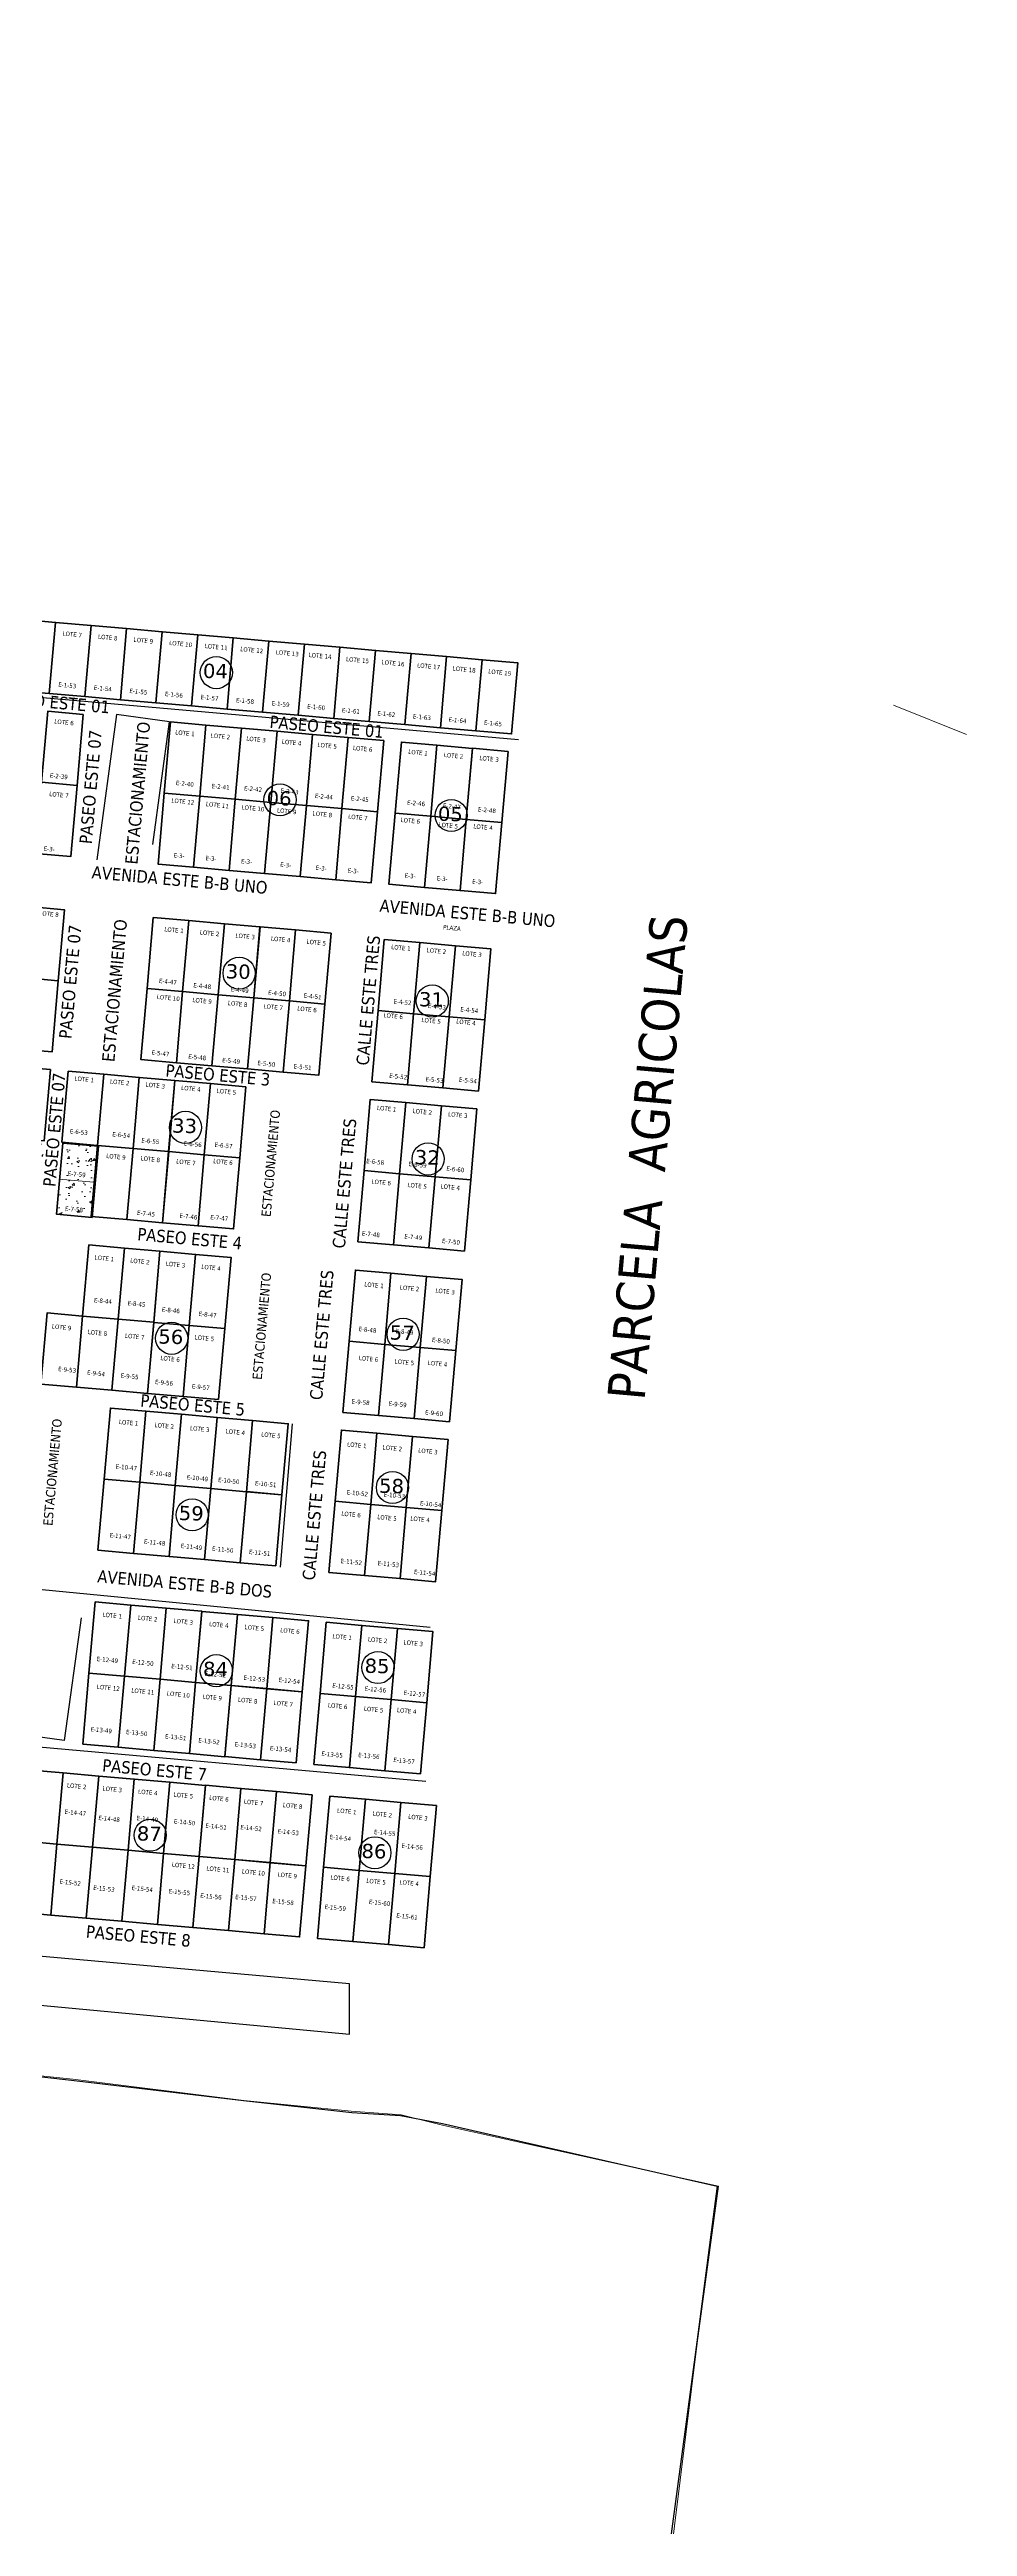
# Model space of a CAD drawing. Header units: metres. Extents: x 2 to 659295185, y -28 to 1124222152.
# Drawn here: x 660423 to 660680, y 1125278 to 1125972 of the extents above; entities that cross this region are included whole.
import ezdxf

# ---------------------------------------------------------------- set-up
doc = ezdxf.new("R2010")
doc.units = ezdxf.units.M
doc.header["$MEASUREMENT"] = 0
for name, color, linetype in [('CALLES', 1, 'CONTINUOUS'), ('CAMBIO DE USO', 100, 'CONTINUOUS'), ('MANZANA', 30, 'CONTINUOUS'), ('Numero de manzana', 6, 'CONTINUOUS'), ('Parcelas', 140, 'CONTINUOUS'), ('texto', 255, 'CONTINUOUS')]:
    doc.layers.add(name, color=color, linetype=linetype)
doc.layers.add('GL_LIN', color=5, linetype='CONTINUOUS', lineweight=30)
doc.styles.add('ROMAN', font='verdana.ttf')
doc.styles.get("Standard").update_dxf_attribs({"font": 'tahoma.ttf'})

msp = doc.modelspace()

# ---------------------------------------------------------------- hatches: boundary and pattern name
at = {"layer": 'CAMBIO DE USO', "lineweight": 0, "transparency": 33554666}
h = msp.add_hatch(dxfattribs=at)
h.set_pattern_fill('AR-CONC', color=256)
h.set_pattern_definition([(50, (0, 0), (7.172601826, -0.62752135), [0.75, -8.25]), (355, (0, 0), (-1.387513336, 7.521921337), [0.6, -6.6]), (100.45144446, (0.598, -0.052), (5.785088467, 6.89439991), [0.63740192, -7.01142112]), (46.1842, (0, 2), (10.672413307, -1.65519281), [1.125, -12.375]), (96.6356355, (0.889, 1.862), (9.34661946, 9.74118601), [0.95610342, -10.5171376]), (351.184164, (0, 2), (9.34661945, 9.741186), [0.9, -9.90000001]), (21, (1, 1.5), (5.96907052, -4.026188907), [0.75, -8.25]), (326, (1, 1.5), (2.43315332, 7.25150045), [0.6, -6.6]), (71.45144474, (1.4974, 1.1645), (8.402223767, 3.225311528), [0.6374019, -7.01142112]), (37.5, (0, 0), (0.121598553, 3.3289385383), [0, -6.52, 0, -6.7, 0, -6.625]), (7.5, (0, 0), (2.630695374, 3.944117119), [0, -3.82, 0, -6.37, 0, -2.525]), (327.5, (-2.23, 0), (5.3382243617, -0.2255487173), [0, -2.5, 0, -7.8, 0, -10.35]), (317.5, (-3.23, 0), (5.831861693, 1.001049823), [0, -3.25, 0, -5.18, 0, -7.35])])
h.paths.add_polyline_path([(660411.0846, 1125666.7834), (660401.2012, 1125667.6481), (660399.4634, 1125647.7849), (660409.3468, 1125646.9202)])
h.paths.add_polyline_path([(660409.4213, 1125646.8678), (660419.3048, 1125646.0032), (660421.0474, 1125665.921), (660411.1639, 1125666.7857)])
h.paths.add_polyline_path([(660426.2289, 1125665.2494), (660424.4858, 1125645.3255), (660434.4477, 1125644.4539), (660434.4667, 1125644.6706), (660434.2289, 1125644.6914), (660435.953, 1125664.3986)])
h.paths.add_polyline_path([(660402.5495, 1125648.3944), (660408.1881, 1125647.8239), (660408.3808, 1125649.7282), (660402.7422, 1125650.2988)], flags=24)
h.paths.add_polyline_path([(660412.3699, 1125647.5867), (660418.0202, 1125647.0151), (660418.2164, 1125648.9544), (660412.5661, 1125649.5261)], flags=24)
h.paths.add_polyline_path([(660426.4589, 1125646.0394), (660432.113, 1125645.4673), (660432.3104, 1125647.418), (660426.6563, 1125647.9901)], flags=24)
h.paths.add_polyline_path([(660427.2025, 1125655.8576), (660432.8536, 1125655.2858), (660433.0501, 1125657.2277), (660427.399, 1125657.7995)], flags=24)

# ---------------------------------------------------------------- linework, layer by layer
at = {"layer": 'CAMBIO DE USO', "lineweight": 0}
msp.add_line((660434.8581, 1125654.331), (660425.1785, 1125655.119), dxfattribs=at)
at = {"layer": 'CAMBIO DE USO', "lineweight": 40}
msp.add_lwpolyline([(660426.2289, 1125665.2494), (660436.1909, 1125664.3778), (660434.4477, 1125644.4539), (660424.4858, 1125645.3255), (660426.2289, 1125665.2494)], dxfattribs=at)
at = {"layer": 'GL_LIN'}
msp.add_lwpolyline([(660379.528, 1125408.2162), (660428.6754, 1125402.6733), (660476.9086, 1125396.9732), (660507.2147, 1125393.6278), (660520.829, 1125392.7821), (660532.593, 1125390.5594), (660609.5753, 1125373.0243), (660603.8949, 1125329.2399), (660595.285, 1125265.1207), (660594.1974, 1125257.4235), (660589.1429, 1125228.1322), (660577.604, 1125163.5617), (660570.3769, 1125123.1213), (660568.8689, 1125114.4203), (660564.0748, 1125096.2711), (660562.5141, 1125091.5682), (660541.6586, 1125027.6699), (660534.1359, 1125028.055), (660531.0602, 1125028.239), (660501.2337, 1125029.887), (660435.0624, 1125033.3401), (660393.2461, 1125035.4836)], dxfattribs=at)
at = {"layer": 'MANZANA', "lineweight": -2}
for p, q in [((660553.9148, 1125778.2769), (659864.7446, 1125839.0746)), ((660487.2705, 1125546.4357), (660490.5622, 1125586.5685)), ((660332.1249, 1125548.6806), (660529.1792, 1125529.6376)), ((660252.1755, 1125510.7972), (660527.9481, 1125486.5143)), ((660506.6043, 1125429.732), (660282.7627, 1125449.518)), ((660280.9651, 1125436.6806), (660506.5549, 1125415.5749)), ((660506.5549, 1125415.5749), (660506.6043, 1125429.732))]:
    msp.add_line(p, q, dxfattribs=at)
at = {"layer": 'MANZANA'}
for points in [[(660441.3121, 1125785.3861), (660435.7557, 1125744.6615)], [(660451.4437, 1125748.9632), (660456.1515, 1125783.3548), (660441.3121, 1125785.3861)], [(660431.3428, 1125532.2522), (660426.6498, 1125497.8586), (660411.8096, 1125499.8835)]]:
    msp.add_lwpolyline(points, dxfattribs=at)
at = {"layer": 'Numero de manzana', "lineweight": -2}
for centre in [(660469.2504, 1125797.0957), (660487.0955, 1125761.464), (660535.0797, 1125757.062), (660475.634, 1125712.8933), (660529.7602, 1125705.0726), (660460.5997, 1125669.681), (660528.5906, 1125660.8264), (660456.7404, 1125610.572), (660521.5904, 1125611.6914), (660518.6065, 1125568.7609), (660462.4762, 1125561.1136), (660469.2654, 1125517.4392), (660514.5463, 1125518.3114), (660450.7245, 1125471.3296), (660513.677, 1125466.4136)]:
    msp.add_circle(centre, 4.5001, dxfattribs=at)
at = {"layer": 'Parcelas', "lineweight": 40}
for points in [[(660414.2375, 1125812.0583), (660424.1994, 1125811.1867), (660422.4563, 1125791.2628), (660412.4944, 1125792.1344), (660414.2375, 1125812.0583)], [(660424.1994, 1125811.1867), (660434.1614, 1125810.3152), (660432.4183, 1125790.3913), (660422.4563, 1125791.2628), (660424.1994, 1125811.1867)], [(660434.1614, 1125810.3152), (660444.1233, 1125809.4436), (660442.3802, 1125789.5197), (660432.4183, 1125790.3913), (660434.1614, 1125810.3152)], [(660444.1233, 1125809.4436), (660454.0853, 1125808.5721), (660452.3421, 1125788.6482), (660442.3802, 1125789.5197), (660444.1233, 1125809.4436)], [(660454.0853, 1125808.5721), (660464.0472, 1125807.7005), (660462.3041, 1125787.7766), (660452.3421, 1125788.6482), (660454.0853, 1125808.5721)], [(660464.0472, 1125807.7005), (660474.0092, 1125806.8289), (660472.266, 1125786.9051), (660462.3041, 1125787.7766), (660464.0472, 1125807.7005)], [(660474.0092, 1125806.8289), (660483.9711, 1125805.9574), (660482.228, 1125786.0335), (660472.266, 1125786.9051), (660474.0092, 1125806.8289)], [(660483.9711, 1125805.9574), (660493.933, 1125805.0858), (660492.1899, 1125785.1619), (660482.228, 1125786.0335), (660483.9711, 1125805.9574)], [(660493.933, 1125805.0858), (660503.895, 1125804.2143), (660502.1519, 1125784.2904), (660492.1899, 1125785.1619), (660493.933, 1125805.0858)], [(660503.895, 1125804.2143), (660513.8569, 1125803.3427), (660512.1138, 1125783.4188), (660502.1519, 1125784.2904), (660503.895, 1125804.2143)], [(660513.8569, 1125803.3427), (660523.8189, 1125802.4712), (660522.0758, 1125782.5473), (660512.1138, 1125783.4188), (660513.8569, 1125803.3427)], [(660523.8189, 1125802.4712), (660533.7808, 1125801.5996), (660532.0377, 1125781.6757), (660522.0758, 1125782.5473), (660523.8189, 1125802.4712)], [(660533.7808, 1125801.5996), (660543.7428, 1125800.728), (660541.9997, 1125780.8042), (660532.0377, 1125781.6757), (660533.7808, 1125801.5996)], [(660543.7428, 1125800.728), (660553.7047, 1125799.8565), (660551.9616, 1125779.9326), (660541.9997, 1125780.8042), (660543.7428, 1125800.728)], [(660431.9672, 1125785.4144), (660422.0052, 1125786.2859), (660420.2621, 1125766.3621), (660430.2241, 1125765.4905), (660431.9672, 1125785.4144)], [(660466.3585, 1125782.4083), (660456.3966, 1125783.2798), (660454.6534, 1125763.3559), (660464.6154, 1125762.4844), (660466.3585, 1125782.4083)], [(660476.3205, 1125781.5367), (660466.3585, 1125782.4083), (660464.6154, 1125762.4844), (660474.5773, 1125761.6128), (660476.3205, 1125781.5367)], [(660486.2824, 1125780.6652), (660476.3205, 1125781.5367), (660474.5773, 1125761.6128), (660484.5393, 1125760.7413), (660486.2824, 1125780.6652)], [(660496.2443, 1125779.7936), (660486.2824, 1125780.6652), (660484.5393, 1125760.7413), (660494.5012, 1125759.8697), (660496.2443, 1125779.7936)], [(660506.2063, 1125778.922), (660496.2443, 1125779.7936), (660494.5012, 1125759.8697), (660504.4632, 1125758.9982), (660506.2063, 1125778.922)], [(660516.153, 1125778.0546), (660506.191, 1125778.9261), (660504.4479, 1125759.0022), (660514.4098, 1125758.1307), (660516.153, 1125778.0546)], [(660531.0751, 1125776.7573), (660521.1132, 1125777.6288), (660519.37, 1125757.7049), (660529.332, 1125756.8334), (660531.0751, 1125776.7573)], [(660541.0371, 1125775.8857), (660531.0751, 1125776.7573), (660529.332, 1125756.8334), (660539.2939, 1125755.9618), (660541.0371, 1125775.8857)], [(660550.9837, 1125775.0182), (660541.0218, 1125775.8898), (660539.2787, 1125755.9659), (660549.2406, 1125755.0943), (660550.9837, 1125775.0182)], [(660430.2241, 1125765.4905), (660420.2621, 1125766.3621), (660418.519, 1125746.4382), (660428.481, 1125745.5666), (660430.2241, 1125765.4905)], [(660464.6154, 1125762.4844), (660454.6534, 1125763.3559), (660452.9103, 1125743.432), (660462.8723, 1125742.5605), (660464.6154, 1125762.4844)], [(660474.5773, 1125761.6128), (660464.6154, 1125762.4844), (660462.8723, 1125742.5605), (660472.8342, 1125741.6889), (660474.5773, 1125761.6128)], [(660484.5393, 1125760.7413), (660474.5773, 1125761.6128), (660472.8342, 1125741.6889), (660482.7962, 1125740.8174), (660484.5393, 1125760.7413)], [(660494.5012, 1125759.8697), (660484.5393, 1125760.7413), (660482.7962, 1125740.8174), (660492.7581, 1125739.9458), (660494.5012, 1125759.8697)], [(660504.4632, 1125758.9982), (660494.5012, 1125759.8697), (660492.7581, 1125739.9458), (660502.7201, 1125739.0743), (660504.4632, 1125758.9982)], [(660514.4098, 1125758.1307), (660504.4479, 1125759.0022), (660502.7048, 1125739.0783), (660512.6667, 1125738.2068), (660514.4098, 1125758.1307)], [(660529.332, 1125756.8334), (660519.37, 1125757.7049), (660517.6269, 1125737.781), (660527.5889, 1125736.9095), (660529.332, 1125756.8334)], [(660539.2939, 1125755.9618), (660529.332, 1125756.8334), (660527.5889, 1125736.9095), (660537.5508, 1125736.0379), (660539.2939, 1125755.9618)], [(660549.2406, 1125755.0943), (660539.2787, 1125755.9659), (660537.5355, 1125736.042), (660547.4975, 1125735.1704), (660549.2406, 1125755.0943)], [(660416.7351, 1125731.5499), (660426.6971, 1125730.6784), (660424.9539, 1125710.7545), (660414.992, 1125711.626), (660416.7351, 1125731.5499)], [(660451.6019, 1125728.4995), (660461.5639, 1125727.6279), (660459.8208, 1125707.704), (660449.8588, 1125708.5756), (660451.6019, 1125728.4995)], [(660461.5639, 1125727.6279), (660471.5258, 1125726.7564), (660469.7827, 1125706.8325), (660459.8208, 1125707.704), (660461.5639, 1125727.6279)], [(660471.5258, 1125726.7564), (660481.4878, 1125725.8848), (660479.7447, 1125705.9609), (660469.7827, 1125706.8325), (660471.5258, 1125726.7564)], [(660481.4926, 1125725.8936), (660491.4545, 1125725.022), (660489.7114, 1125705.0982), (660479.7495, 1125705.9697), (660481.4926, 1125725.8936)], [(660501.4157, 1125724.1413), (660491.4537, 1125725.0129), (660489.7106, 1125705.089), (660499.6726, 1125704.2174), (660501.4157, 1125724.1413)], [(660524.5317, 1125701.523), (660514.5698, 1125702.3946), (660516.3129, 1125722.3185), (660526.2748, 1125721.4469), (660524.5317, 1125701.523)], [(660534.4936, 1125700.6515), (660524.5317, 1125701.523), (660526.2748, 1125721.4469), (660536.2368, 1125720.5754), (660534.4936, 1125700.6515)], [(660544.4556, 1125699.7799), (660534.4936, 1125700.6515), (660536.2368, 1125720.5754), (660546.1987, 1125719.7038), (660544.4556, 1125699.7799)], [(660414.992, 1125711.626), (660424.9539, 1125710.7545), (660423.2108, 1125690.8306), (660413.2489, 1125691.7021), (660414.992, 1125711.626)], [(660449.8588, 1125708.5756), (660459.8208, 1125707.704), (660458.0776, 1125687.7801), (660448.1157, 1125688.6517), (660449.8588, 1125708.5756)], [(660459.8208, 1125707.704), (660469.7827, 1125706.8325), (660468.0396, 1125686.9086), (660458.0776, 1125687.7801), (660459.8208, 1125707.704)], [(660469.7827, 1125706.8325), (660479.7447, 1125705.9609), (660478.0015, 1125686.037), (660468.0396, 1125686.9086), (660469.7827, 1125706.8325)], [(660479.7495, 1125705.9697), (660489.7114, 1125705.0982), (660487.9683, 1125685.1743), (660478.0064, 1125686.0458), (660479.7495, 1125705.9697)], [(660489.7114, 1125705.0982), (660499.6734, 1125704.2266), (660497.9302, 1125684.3027), (660487.9683, 1125685.1743), (660489.7114, 1125705.0982)], [(660522.7886, 1125681.5991), (660512.8266, 1125682.4707), (660514.5698, 1125702.3946), (660524.5317, 1125701.523), (660522.7886, 1125681.5991)], [(660532.7505, 1125680.7276), (660522.7886, 1125681.5991), (660524.5317, 1125701.523), (660534.4936, 1125700.6515), (660532.7505, 1125680.7276)], [(660542.7125, 1125679.856), (660532.7505, 1125680.7276), (660534.4936, 1125700.6515), (660544.4556, 1125699.7799), (660542.7125, 1125679.856)], [(660412.8102, 1125686.7181), (660422.7722, 1125685.8465), (660421.0291, 1125665.9226), (660411.0671, 1125666.7942), (660412.8102, 1125686.7181)], [(660427.7532, 1125685.4107), (660437.7151, 1125684.5392), (660435.972, 1125664.6153), (660426.01, 1125665.4869), (660427.7532, 1125685.4107)], [(660437.7151, 1125684.5392), (660447.6771, 1125683.6676), (660445.9339, 1125663.7437), (660435.972, 1125664.6153), (660437.7151, 1125684.5392)], [(660447.6771, 1125683.6676), (660457.639, 1125682.7961), (660455.8959, 1125662.8722), (660445.9339, 1125663.7437), (660447.6771, 1125683.6676)], [(660457.6438, 1125682.8049), (660467.6058, 1125681.9333), (660465.8626, 1125662.0094), (660455.9007, 1125662.881), (660457.6438, 1125682.8049)], [(660477.5669, 1125681.0526), (660467.605, 1125681.9242), (660465.8618, 1125662.0003), (660475.8238, 1125661.1287), (660477.5669, 1125681.0526)], [(660522.3528, 1125676.6182), (660512.3909, 1125677.4897), (660510.6477, 1125657.5658), (660520.6097, 1125656.6943), (660522.3528, 1125676.6182)], [(660532.3148, 1125675.7466), (660522.3528, 1125676.6182), (660520.6097, 1125656.6943), (660530.5716, 1125655.8227), (660532.3148, 1125675.7466)], [(660542.2767, 1125674.8751), (660532.3148, 1125675.7466), (660530.5716, 1125655.8227), (660540.5336, 1125654.9512), (660542.2767, 1125674.8751)], [(660435.972, 1125664.6153), (660445.9339, 1125663.7437), (660444.1908, 1125643.8198), (660434.2289, 1125644.6914), (660435.972, 1125664.6153)], [(660445.9339, 1125663.7437), (660455.8959, 1125662.8722), (660454.1528, 1125642.9483), (660444.1908, 1125643.8198), (660445.9339, 1125663.7437)], [(660455.9007, 1125662.881), (660465.8626, 1125662.0094), (660464.1195, 1125642.0855), (660454.1576, 1125642.9571), (660455.9007, 1125662.881)], [(660465.8626, 1125662.0094), (660475.8246, 1125661.1379), (660474.0815, 1125641.214), (660464.1195, 1125642.0855), (660465.8626, 1125662.0094)], [(660520.6097, 1125656.6943), (660510.6477, 1125657.5658), (660508.9046, 1125637.6419), (660518.8666, 1125636.7704), (660520.6097, 1125656.6943)], [(660530.5716, 1125655.8227), (660520.6097, 1125656.6943), (660518.8666, 1125636.7704), (660528.8285, 1125635.8988), (660530.5716, 1125655.8227)], [(660540.5336, 1125654.9512), (660530.5716, 1125655.8227), (660528.8285, 1125635.8988), (660538.7905, 1125635.0273), (660540.5336, 1125654.9512)], [(660431.7885, 1125616.798), (660441.7505, 1125615.9264), (660443.4936, 1125635.8503), (660433.5316, 1125636.7218), (660431.7885, 1125616.798)], [(660441.7505, 1125615.9264), (660451.7124, 1125615.0548), (660453.4555, 1125634.9787), (660443.4936, 1125635.8503), (660441.7505, 1125615.9264)], [(660451.7156, 1125615.0453), (660461.6776, 1125614.1738), (660463.4207, 1125634.0977), (660453.4587, 1125634.9692), (660451.7156, 1125615.0453)], [(660461.6776, 1125614.1738), (660471.6395, 1125613.3022), (660473.3826, 1125633.2261), (660463.4207, 1125634.0977), (660461.6776, 1125614.1738)], [(660516.4446, 1125608.8722), (660506.4826, 1125609.7437), (660508.2258, 1125629.6676), (660518.1877, 1125628.7961), (660516.4446, 1125608.8722)], [(660526.4065, 1125608.0006), (660516.4446, 1125608.8722), (660518.1877, 1125628.7961), (660528.1497, 1125627.9245), (660526.4065, 1125608.0006)], [(660536.3685, 1125607.129), (660526.4065, 1125608.0006), (660528.1497, 1125627.9245), (660538.1116, 1125627.0529), (660536.3685, 1125607.129)], [(660420.0835, 1125597.7456), (660430.0454, 1125596.8741), (660431.7885, 1125616.798), (660421.8266, 1125617.6695), (660420.0835, 1125597.7456)], [(660430.0454, 1125596.8741), (660440.0073, 1125596.0025), (660441.7505, 1125615.9264), (660431.7885, 1125616.798), (660430.0454, 1125596.8741)], [(660440.0073, 1125596.0025), (660449.9693, 1125595.1309), (660451.7124, 1125615.0548), (660441.7505, 1125615.9264), (660440.0073, 1125596.0025)], [(660449.9725, 1125595.1214), (660459.9345, 1125594.2499), (660461.6776, 1125614.1738), (660451.7156, 1125615.0453), (660449.9725, 1125595.1214)], [(660469.8972, 1125593.3875), (660459.9353, 1125594.259), (660461.6784, 1125614.1829), (660471.6403, 1125613.3114), (660469.8972, 1125593.3875)], [(660514.7015, 1125588.9483), (660504.7395, 1125589.8198), (660506.4826, 1125609.7437), (660516.4446, 1125608.8722), (660514.7015, 1125588.9483)], [(660524.6634, 1125588.0767), (660514.7015, 1125588.9483), (660516.4446, 1125608.8722), (660526.4065, 1125608.0006), (660524.6634, 1125588.0767)], [(660534.6254, 1125587.2052), (660524.6634, 1125588.0767), (660526.4065, 1125608.0006), (660536.3685, 1125607.129), (660534.6254, 1125587.2052)], [(660437.8306, 1125571.0926), (660447.7926, 1125570.221), (660449.5357, 1125590.1449), (660439.5737, 1125591.0165), (660437.8306, 1125571.0926)], [(660447.7926, 1125570.221), (660457.7545, 1125569.3495), (660459.4976, 1125589.2734), (660449.5357, 1125590.1449), (660447.7926, 1125570.221)], [(660457.7545, 1125569.3495), (660467.7164, 1125568.4779), (660469.4596, 1125588.4018), (660459.4976, 1125589.2734), (660457.7545, 1125569.3495)], [(660467.7197, 1125568.4684), (660477.6816, 1125567.5968), (660479.4247, 1125587.5207), (660469.4628, 1125588.3923), (660467.7197, 1125568.4684)], [(660477.6816, 1125567.5968), (660487.6436, 1125566.7253), (660489.3867, 1125586.6492), (660479.4247, 1125587.5207), (660477.6816, 1125567.5968)], [(660514.2657, 1125583.9673), (660504.3037, 1125584.8389), (660502.5606, 1125564.915), (660512.5226, 1125564.0434), (660514.2657, 1125583.9673)], [(660524.2276, 1125583.0957), (660514.2657, 1125583.9673), (660512.5226, 1125564.0434), (660522.4845, 1125563.1718), (660524.2276, 1125583.0957)], [(660534.1896, 1125582.2242), (660524.2276, 1125583.0957), (660522.4845, 1125563.1718), (660532.4465, 1125562.3003), (660534.1896, 1125582.2242)], [(660436.0875, 1125551.1687), (660446.0494, 1125550.2971), (660447.7926, 1125570.221), (660437.8306, 1125571.0926), (660436.0875, 1125551.1687)], [(660446.0494, 1125550.2971), (660456.0114, 1125549.4256), (660457.7545, 1125569.3495), (660447.7926, 1125570.221), (660446.0494, 1125550.2971)], [(660456.0114, 1125549.4256), (660465.9733, 1125548.554), (660467.7164, 1125568.4779), (660457.7545, 1125569.3495), (660456.0114, 1125549.4256)], [(660465.9765, 1125548.5445), (660475.9385, 1125547.6729), (660477.6816, 1125567.5968), (660467.7197, 1125568.4684), (660465.9765, 1125548.5445)], [(660485.9012, 1125546.8105), (660475.9393, 1125547.6821), (660477.6824, 1125567.606), (660487.6444, 1125566.7344), (660485.9012, 1125546.8105)], [(660512.5226, 1125564.0434), (660502.5606, 1125564.915), (660500.8175, 1125544.9911), (660510.7795, 1125544.1195), (660512.5226, 1125564.0434)], [(660522.4845, 1125563.1718), (660512.5226, 1125564.0434), (660510.7795, 1125544.1195), (660520.7414, 1125543.2479), (660522.4845, 1125563.1718)], [(660532.4465, 1125562.3003), (660522.4845, 1125563.1718), (660520.7414, 1125543.2479), (660530.7034, 1125542.3764), (660532.4465, 1125562.3003)], [(660433.5644, 1125516.7599), (660443.5264, 1125515.8883), (660445.2695, 1125535.8122), (660435.3075, 1125536.6838), (660433.5644, 1125516.7599)], [(660443.5264, 1125515.8883), (660453.4883, 1125515.0167), (660455.2314, 1125534.9406), (660445.2695, 1125535.8122), (660443.5264, 1125515.8883)], [(660453.4883, 1125515.0167), (660463.4503, 1125514.1452), (660465.1934, 1125534.0691), (660455.2314, 1125534.9406), (660453.4883, 1125515.0167)], [(660463.4535, 1125514.1357), (660473.4154, 1125513.2641), (660475.1585, 1125533.188), (660465.1966, 1125534.0596), (660463.4535, 1125514.1357)], [(660473.4154, 1125513.2641), (660483.3774, 1125512.3926), (660485.1205, 1125532.3165), (660475.1585, 1125533.188), (660473.4154, 1125513.2641)], [(660493.3393, 1125511.521), (660483.3774, 1125512.3926), (660485.1205, 1125532.3165), (660495.0824, 1125531.4449), (660493.3393, 1125511.521)], [(660508.2822, 1125510.2137), (660498.3203, 1125511.0852), (660500.0634, 1125531.0091), (660510.0254, 1125530.1376), (660508.2822, 1125510.2137)], [(660518.2442, 1125509.3421), (660508.2822, 1125510.2137), (660510.0254, 1125530.1376), (660519.9873, 1125529.266), (660518.2442, 1125509.3421)], [(660528.2061, 1125508.4706), (660518.2442, 1125509.3421), (660519.9873, 1125529.266), (660529.9493, 1125528.3944), (660528.2061, 1125508.4706)], [(660431.8213, 1125496.836), (660441.7833, 1125495.9644), (660443.5264, 1125515.8883), (660433.5644, 1125516.7599), (660431.8213, 1125496.836)], [(660441.7833, 1125495.9644), (660451.7452, 1125495.0928), (660453.4883, 1125515.0167), (660443.5264, 1125515.8883), (660441.7833, 1125495.9644)], [(660451.7452, 1125495.0928), (660461.7072, 1125494.2213), (660463.4503, 1125514.1452), (660453.4883, 1125515.0167), (660451.7452, 1125495.0928)], [(660461.7104, 1125494.2118), (660471.6723, 1125493.3402), (660473.4154, 1125513.2641), (660463.4535, 1125514.1357), (660461.7104, 1125494.2118)], [(660481.6351, 1125492.4778), (660471.6731, 1125493.3494), (660473.4162, 1125513.2733), (660483.3782, 1125512.4017), (660481.6351, 1125492.4778)], [(660491.597, 1125491.6063), (660481.6351, 1125492.4778), (660483.3782, 1125512.4017), (660493.3401, 1125511.5302), (660491.597, 1125491.6063)], [(660506.5391, 1125490.2898), (660496.5772, 1125491.1613), (660498.3203, 1125511.0852), (660508.2822, 1125510.2137), (660506.5391, 1125490.2898)], [(660516.5011, 1125489.4182), (660506.5391, 1125490.2898), (660508.2822, 1125510.2137), (660518.2442, 1125509.3421), (660516.5011, 1125489.4182)], [(660526.463, 1125488.5467), (660516.5011, 1125489.4182), (660518.2442, 1125509.3421), (660528.2061, 1125508.4706), (660526.463, 1125488.5467)], [(660416.3778, 1125489.6643), (660426.3398, 1125488.7928), (660424.5966, 1125468.8689), (660414.6347, 1125469.7404), (660416.3778, 1125489.6643)], [(660426.3398, 1125488.7928), (660436.3017, 1125487.9212), (660434.5586, 1125467.9973), (660424.5966, 1125468.8689), (660426.3398, 1125488.7928)], [(660436.3017, 1125487.9212), (660446.2637, 1125487.0497), (660444.5205, 1125467.1258), (660434.5586, 1125467.9973), (660436.3017, 1125487.9212)], [(660446.2637, 1125487.0497), (660456.2256, 1125486.1781), (660454.4825, 1125466.2542), (660444.5205, 1125467.1258), (660446.2637, 1125487.0497)], [(660456.2256, 1125486.1781), (660466.1875, 1125485.3065), (660464.4444, 1125465.3827), (660454.4825, 1125466.2542), (660456.2256, 1125486.1781)], [(660466.1924, 1125485.3154), (660476.1543, 1125484.4438), (660474.4112, 1125464.5199), (660464.4493, 1125465.3915), (660466.1924, 1125485.3154)], [(660486.1155, 1125483.5631), (660476.1535, 1125484.4346), (660474.4104, 1125464.5107), (660484.3723, 1125463.6392), (660486.1155, 1125483.5631)], [(660496.0774, 1125482.6915), (660486.1155, 1125483.5631), (660484.3723, 1125463.6392), (660494.3343, 1125462.7676), (660496.0774, 1125482.6915)], [(660511.0211, 1125481.3933), (660501.0592, 1125482.2649), (660499.3161, 1125462.341), (660509.278, 1125461.4694), (660511.0211, 1125481.3933)], [(660520.9831, 1125480.5218), (660511.0211, 1125481.3933), (660509.278, 1125461.4694), (660519.24, 1125460.5979), (660520.9831, 1125480.5218)], [(660530.945, 1125479.6502), (660520.9831, 1125480.5218), (660519.24, 1125460.5979), (660529.2019, 1125459.7263), (660530.945, 1125479.6502)], [(660414.6347, 1125469.7404), (660424.5966, 1125468.8689), (660422.8535, 1125448.945), (660412.8916, 1125449.8165), (660414.6347, 1125469.7404)], [(660424.5966, 1125468.8689), (660434.5586, 1125467.9973), (660432.8155, 1125448.0734), (660422.8535, 1125448.945), (660424.5966, 1125468.8689)], [(660434.5586, 1125467.9973), (660444.5205, 1125467.1258), (660442.7774, 1125447.2019), (660432.8155, 1125448.0734), (660434.5586, 1125467.9973)], [(660444.5205, 1125467.1258), (660454.4825, 1125466.2542), (660452.7394, 1125446.3303), (660442.7774, 1125447.2019), (660444.5205, 1125467.1258)], [(660454.4825, 1125466.2542), (660464.4444, 1125465.3827), (660462.7013, 1125445.4588), (660452.7394, 1125446.3303), (660454.4825, 1125466.2542)], [(660464.4493, 1125465.3915), (660474.4112, 1125464.5199), (660472.6681, 1125444.596), (660462.7061, 1125445.4676), (660464.4493, 1125465.3915)], [(660474.4112, 1125464.5199), (660484.3731, 1125463.6483), (660482.63, 1125443.7244), (660472.6681, 1125444.596), (660474.4112, 1125464.5199)], [(660494.3351, 1125462.7768), (660484.3731, 1125463.6483), (660482.63, 1125443.7244), (660492.592, 1125442.8529), (660494.3351, 1125462.7768)], [(660509.278, 1125461.4694), (660499.3161, 1125462.341), (660497.573, 1125442.4171), (660507.5349, 1125441.5456), (660509.278, 1125461.4694)], [(660519.24, 1125460.5979), (660509.278, 1125461.4694), (660507.5349, 1125441.5456), (660517.4968, 1125440.674), (660519.24, 1125460.5979)], [(660529.2019, 1125459.7263), (660519.24, 1125460.5979), (660517.4968, 1125440.674), (660527.4588, 1125439.8024), (660529.2019, 1125459.7263)]]:
    msp.add_lwpolyline(points, dxfattribs=at)
at = {"layer": 'texto', "lineweight": 0}
for points in [[(660659, 1125788), (660679.429, 1125779.7348)], [(660380, 1125408), (660429, 1125403), (660477, 1125397), (660507, 1125394), (660521, 1125393), (660533, 1125390), (660610, 1125373), (660604, 1125329), (660596, 1125265), (660595, 1125257), (660590, 1125228), (660578, 1125163), (660571, 1125123), (660569, 1125114), (660564, 1125096), (660563, 1125091), (660542, 1125027), (660534, 1125028), (660531, 1125028), (660501, 1125030), (660435, 1125033), (660393, 1125035)]]:
    msp.add_lwpolyline(points, dxfattribs=at)

# ---------------------------------------------------------------- texts
at = {"layer": 'CALLES', "color": 0}
for s, height, rotation, p in [('PASEO ESTE 01', 3.5, 354.8804459, (660407.3586, 1125788.5222)), ('PASEO ESTE 01', 3.5, 354.8804459, (660484.0665, 1125781.6217)), ('PASEO ESTE 07', 3.5, 84.8804459, (660434.3331, 1125748.9573)), ('AVENIDA ESTE B-B UNO', 3.5, 354.8804459, (660434.2255, 1125739.4821)), ('AVENIDA ESTE B-B UNO', 3.5, 354.8804459, (660514.8833, 1125730.1256)), ('PASEO ESTE 07', 3.5, 84.8804459, (660428.6204, 1125694.3713)), ('CALLE ESTE TRES', 3.5, 84.8804459, (660511.9206, 1125686.9109)), ('PARCELA  AGRICOLAS', 10.5, 84.8804459, (660589.2221, 1125592.9749)), ('PASEO ESTE 3', 3.5, 354.8804459, (660454.9009, 1125683.9265)), ('PASEO ESTE 07', 3.5, 84.8804459, (660424.1537, 1125652.9043)), ('CALLE ESTE TRES', 3.5, 84.8804459, (660505.25, 1125635.6348)), ('PASEO ESTE 4', 3.5, 354.8804459, (660447.008, 1125638.0805)), ('CALLE ESTE TRES', 3.5, 84.8804459, (660498.8833, 1125593.153)), ('PASEO ESTE 5', 3.5, 354.8804459, (660447.8472, 1125591.4579)), ('CALLE ESTE TRES', 3.5, 84.8804459, (660496.8314, 1125542.6384)), ('AVENIDA ESTE B-B DOS', 3.5, 354.8804459, (660435.8042, 1125542.2042)), ('PASEO ESTE 7', 3.5, 354.8804459, (660437.1731, 1125489.1913)), ('PASEO ESTE 8', 3.5, 354.8804459, (660432.6068, 1125442.6346))]:
    msp.add_text(s, height=height, rotation=rotation, dxfattribs=at).set_placement(p)
at = {"layer": 'CALLES'}
for height, p in [(3.5, (660447.1435, 1125743.2467)), (3.5, (660440.6812, 1125687.89)), (2.625, (660484.4584, 1125644.4926)), (2.625, (660481.9613, 1125598.877)), (2.625, (660423.32, 1125557.9545))]:
    msp.add_text('ESTACIONAMIENTO', height=height, rotation=84.8804459, dxfattribs=at).set_placement(p)
at = {"layer": 'Numero de manzana', "lineweight": -2, "style": 'ROMAN'}
for s, p in [('04', (660465.4618, 1125795.6437)), ('06', (660483.3069, 1125760.0121)), ('05', (660531.291, 1125755.6101)), ('30', (660471.8454, 1125711.4414)), ('31', (660525.9716, 1125703.6207)), ('33', (660456.8111, 1125668.229)), ('32', (660524.802, 1125659.3744)), ('56', (660452.9518, 1125609.12)), ('57', (660517.8018, 1125610.2395)), ('58', (660514.8179, 1125567.309)), ('59', (660458.6876, 1125559.6617)), ('85', (660510.7576, 1125516.8594)), ('84', (660465.4768, 1125515.9873)), ('87', (660446.9359, 1125469.8777)), ('86', (660509.8884, 1125464.9617))]:
    msp.add_text(s, height=4, rotation=358.4915349, dxfattribs=at).set_placement(p)
at = {"layer": 'Parcelas', "lineweight": -2}
for s, p in [('LOTE 7', (660426.1043, 1125807.4902)), ('LOTE 8', (660436.0662, 1125806.6186)), ('LOTE 9', (660446.0281, 1125805.747)), ('LOTE 10', (660455.9901, 1125804.8755)), ('LOTE 11', (660465.952, 1125804.0039)), ('LOTE 12', (660475.914, 1125803.1324)), ('LOTE 13', (660485.8759, 1125802.2608)), ('LOTE 14', (660495.0707, 1125801.484)), ('LOTE 15', (660505.5545, 1125800.3324)), ('LOTE 16', (660515.5164, 1125799.4609)), ('LOTE 17', (660525.4784, 1125798.5893)), ('LOTE 18', (660535.4403, 1125797.7177)), ('E-1-53', (660424.928, 1125793.1617)), ('E-1-54', (660434.8899, 1125792.2901)), ('E-1-55', (660444.8519, 1125791.4186)), ('E-1-56', (660454.8138, 1125790.547)), ('LOTE 19', (660545.4023, 1125796.8462)), ('E-1-57', (660464.7758, 1125789.6754)), ('E-1-58', (660474.7377, 1125788.8039)), ('E-1-59', (660484.6997, 1125787.9323)), ('E-1-60', (660494.6616, 1125787.0608)), ('E-1-61', (660504.3782, 1125786.0039)), ('E-1-62', (660514.3402, 1125785.1324)), ('E-1-63', (660524.3021, 1125784.2608)), ('E-1-64', (660534.2641, 1125783.3893)), ('LOTE 6', (660423.8059, 1125782.8402)), ('LOTE 1', (660457.6857, 1125779.7876)), ('LOTE 2', (660467.6477, 1125778.916)), ('LOTE 3', (660477.6096, 1125778.0445)), ('LOTE 4', (660487.5716, 1125777.1729)), ('E-1-65', (660544.226, 1125782.5177)), ('LOTE 5', (660497.5335, 1125776.3013)), ('LOTE 6', (660507.4955, 1125775.4298)), ('LOTE 1', (660522.9887, 1125774.3505)), ('LOTE 2', (660532.9506, 1125773.4789)), ('LOTE 3', (660542.9126, 1125772.6073)), ('LOTE 7', (660422.3765, 1125762.5209)), ('E-2-39', (660422.564, 1125767.6985)), ('E-2-40', (660457.8674, 1125765.6089)), ('E-2-41', (660467.9082, 1125764.7305)), ('E-2-42', (660476.9819, 1125764.1348)), ('E-2-43', (660487.2369, 1125763.4359)), ('LOTE 12', (660456.6147, 1125760.7036)), ('LOTE 11', (660466.2962, 1125759.6822)), ('LOTE 10', (660476.2582, 1125758.8107)), ('LOTE 9', (660486.2201, 1125757.9391)), ('LOTE 8', (660496.1821, 1125757.0676)), ('E-2-44', (660496.8324, 1125762.0017)), ('LOTE 7', (660506.144, 1125756.196)), ('E-2-45', (660506.8904, 1125761.32)), ('E-2-46', (660522.658, 1125760.1387)), ('E-2-47', (660532.699, 1125759.2602)), ('E-2-48', (660542.5257, 1125758.2023)), ('LOTE 6', (660520.8295, 1125755.263)), ('LOTE 5', (660531.4628, 1125753.9255)), ('LOTE 4', (660541.2228, 1125753.4788)), ('E-3-', (660420.845, 1125747.2201)), ('E-3-', (660457.2122, 1125745.3449)), ('E-3-', (660466.178, 1125744.5605)), ('E-3-', (660476.1399, 1125743.689)), ('E-3-', (660487.0981, 1125742.7303)), ('E-3-', (660497.06, 1125741.8587)), ('E-3-', (660506.0258, 1125741.0743)), ('E-3-', (660521.9649, 1125739.6798)), ('E-3-', (660530.9306, 1125738.8954)), ('E-3-', (660540.8926, 1125738.0239)), ('LOTE 8', (660419.5879, 1125729.1361)), ('LOTE 1', (660454.6326, 1125724.6194)), ('LOTE 2', (660464.5945, 1125723.7479)), ('LOTE 3', (660474.5565, 1125722.8763)), ('LOTE 4', (660484.5184, 1125722.0048)), ('LOTE 5', (660494.4804, 1125721.1332)), ('PLAZA', (660532.7483, 1125725.2077)), ('LOTE 1', (660518.1955, 1125719.6475)), ('LOTE 2', (660528.1574, 1125718.7759)), ('LOTE 3', (660538.1194, 1125717.9044)), ('E-4-47', (660453.1293, 1125710.1511)), ('E-4-48', (660462.755, 1125708.9104)), ('E-4-49', (660473.2445, 1125707.8048)), ('LOTE 10', (660452.5369, 1125705.6759)), ('LOTE 9', (660462.4989, 1125704.8044)), ('LOTE 8', (660472.4608, 1125703.9328)), ('LOTE 7', (660482.4228, 1125703.0613)), ('E-4-50', (660483.72, 1125706.8883)), ('LOTE 6', (660491.8893, 1125702.4183)), ('E-4-51', (660493.682, 1125706.0168)), ('LOTE 6', (660516.0363, 1125700.56)), ('E-4-52', (660518.8782, 1125704.3988)), ('E-4-53', (660528.5038, 1125703.1581)), ('E-4-54', (660537.577, 1125702.1764)), ('LOTE 5', (660526.6696, 1125699.2225)), ('LOTE 4', (660536.4296, 1125698.7759)), ('E-5-47', (660451.0387, 1125690.0545)), ('E-5-48', (660461.3416, 1125688.9544)), ('E-5-49', (660470.8426, 1125687.9458)), ('E-5-50', (660480.7166, 1125687.1411)), ('E-5-51', (660490.8742, 1125686.1933)), ('LOTE 1', (660429.4564, 1125682.8193)), ('LOTE 2', (660439.4183, 1125681.9478)), ('LOTE 3', (660449.3803, 1125681.0762)), ('LOTE 4', (660459.3422, 1125680.2047)), ('LOTE 5', (660469.3042, 1125679.3331)), ('E-5-52', (660517.6547, 1125683.5657)), ('E-5-53', (660527.8123, 1125682.6179)), ('E-5-54', (660537.1998, 1125682.4524)), ('LOTE 1', (660514.2284, 1125674.5722)), ('LOTE 2', (660524.1903, 1125673.7006)), ('LOTE 3', (660534.1523, 1125672.829)), ('E-6-53', (660428.1533, 1125667.9985)), ('E-6-54', (660440.0453, 1125667.1678)), ('E-6-55', (660448.2011, 1125665.4534)), ('LOTE 9', (660438.3478, 1125661.1049)), ('LOTE 8', (660447.9754, 1125660.4354)), ('LOTE 7', (660457.9686, 1125659.5611)), ('E-6-56', (660460.0931, 1125664.6227)), ('LOTE 6', (660468.335, 1125659.6493)), ('E-6-57', (660468.7178, 1125664.222)), ('E-6-58', (660511.2119, 1125659.6667)), ('E-6-59', (660523.1039, 1125658.836)), ('E-7-59', (660427.5615, 1125656.1744)), ('LOTE 6', (660512.6814, 1125653.9423)), ('LOTE 5', (660522.75, 1125652.9769)), ('LOTE 4', (660532.0232, 1125652.5883)), ('E-6-60', (660533.6619, 1125657.563)), ('E-7-58', (660426.8198, 1125646.36)), ('E-7-45', (660446.9893, 1125645.1666)), ('E-7-46', (660458.8813, 1125644.336)), ('E-7-47', (660467.5059, 1125643.9352)), ('E-7-48', (660510.0001, 1125639.3799)), ('E-7-49', (660521.8921, 1125638.5492)), ('LOTE 1', (660435.1187, 1125632.6482)), ('LOTE 2', (660445.0806, 1125631.7766)), ('LOTE 3', (660455.0426, 1125630.9051)), ('E-7-50', (660532.4501, 1125637.2762)), ('LOTE 4', (660465.0045, 1125630.0335)), ('LOTE 1', (660510.6627, 1125625.121)), ('LOTE 2', (660520.6246, 1125624.2494)), ('E-8-44', (660434.9151, 1125620.6733)), ('E-8-45', (660444.3164, 1125619.8508)), ('E-8-46', (660453.9489, 1125618.0616)), ('E-8-47', (660464.2631, 1125616.8438)), ('LOTE 3', (660530.5866, 1125623.3779)), ('LOTE 9', (660423.1413, 1125613.3235)), ('LOTE 8', (660433.1589, 1125611.7705)), ('LOTE 7', (660443.624, 1125610.7187)), ('LOTE 5', (660463.1314, 1125610.2704)), ('E-8-48', (660509.0488, 1125612.61)), ('E-8-49', (660519.4176, 1125612.0184)), ('LOTE 6', (660453.5323, 1125604.4841)), ('LOTE 6', (660509.1158, 1125604.4911)), ('LOTE 5', (660519.1844, 1125603.5257)), ('LOTE 4', (660528.4575, 1125603.1371)), ('E-8-50', (660529.6222, 1125609.5481)), ('E-9-53', (660424.8802, 1125601.4064)), ('E-9-54', (660433.0007, 1125600.3805)), ('E-9-55', (660442.402, 1125599.558)), ('E-9-56', (660452.0346, 1125597.7688)), ('E-9-57', (660462.3487, 1125596.5509)), ('E-9-58', (660507.1345, 1125592.3172)), ('E-9-59', (660517.5033, 1125591.7255)), ('E-9-60', (660527.7079, 1125589.2553)), ('LOTE 1', (660441.9222, 1125586.5725)), ('LOTE 2', (660451.8842, 1125585.7009)), ('LOTE 3', (660461.8461, 1125584.8294)), ('LOTE 4', (660471.8081, 1125583.9578)), ('LOTE 5', (660481.77, 1125583.0863)), ('LOTE 1', (660505.8506, 1125580.2975)), ('LOTE 2', (660515.8125, 1125579.4259)), ('LOTE 3', (660525.7745, 1125578.5543)), ('E-10-47', (660440.9809, 1125574.0843)), ('E-10-48', (660450.6135, 1125572.2951)), ('E-10-49', (660460.9276, 1125571.0772)), ('E-10-50', (660469.7021, 1125570.3096)), ('E-10-51', (660480.0436, 1125569.4048)), ('E-10-52', (660505.7133, 1125566.8435)), ('E-10-53', (660516.0821, 1125566.2519)), ('E-10-54', (660526.2867, 1125563.7816)), ('E-11-47', (660439.2963, 1125554.8299)), ('LOTE 6', (660504.2347, 1125560.8856)), ('LOTE 5', (660514.3034, 1125559.9202)), ('LOTE 4', (660523.5765, 1125559.5316)), ('E-11-48', (660448.9289, 1125553.0407)), ('E-11-49', (660459.243, 1125551.8229)), ('E-11-50', (660468.0176, 1125551.0552)), ('E-11-51', (660478.3591, 1125550.1504)), ('E-11-52', (660504.0288, 1125547.5892)), ('E-11-53', (660514.3976, 1125546.9975)), ('E-11-54', (660524.6022, 1125544.5272)), ('LOTE 1', (660437.2983, 1125532.5663)), ('LOTE 2', (660447.2603, 1125531.6948)), ('LOTE 3', (660457.2222, 1125530.8232)), ('LOTE 4', (660467.1842, 1125529.9516)), ('LOTE 5', (660477.1461, 1125529.0801)), ('LOTE 6', (660487.1081, 1125528.2085)), ('LOTE 1', (660501.7339, 1125526.5358)), ('E-12-49', (660435.672, 1125520.1389)), ('LOTE 2', (660511.6958, 1125525.6642)), ('LOTE 3', (660521.6578, 1125524.7927)), ('E-12-50', (660445.6314, 1125519.3512)), ('E-12-51', (660456.572, 1125518.1459)), ('E-12-52', (660465.9266, 1125516.095)), ('E-12-53', (660476.8672, 1125514.8897)), ('E-12-54', (660486.6776, 1125514.2795)), ('E-12-55', (660501.7031, 1125512.7168)), ('LOTE 12', (660435.7112, 1125512.3621)), ('LOTE 11', (660445.3928, 1125511.3407)), ('LOTE 10', (660455.3547, 1125510.4692)), ('LOTE 9', (660465.3167, 1125509.5976)), ('LOTE 8', (660475.2786, 1125508.7261)), ('LOTE 7', (660485.2405, 1125507.8545)), ('LOTE 6', (660500.4851, 1125507.1857)), ('LOTE 5', (660510.5537, 1125506.2203)), ('E-12-56', (660510.7872, 1125511.8665)), ('LOTE 4', (660519.8269, 1125505.8317)), ('E-12-57', (660521.7278, 1125510.6612)), ('E-13-49', (660433.9509, 1125500.4662)), ('E-13-50', (660443.9103, 1125499.6785)), ('E-13-51', (660454.8509, 1125498.4732)), ('E-13-52', (660464.1668, 1125497.3435)), ('E-13-53', (660474.3241, 1125496.245)), ('E-13-54', (660484.221, 1125495.151)), ('E-13-55', (660498.6473, 1125493.6377)), ('E-13-56', (660508.9518, 1125493.2275)), ('E-13-57', (660518.8146, 1125491.8783)), ('LOTE 2', (660427.3617, 1125484.7346)), ('LOTE 3', (660437.3236, 1125483.863)), ('LOTE 4', (660447.2856, 1125482.9915)), ('LOTE 5', (660457.2475, 1125482.1199)), ('LOTE 6', (660467.2095, 1125481.2484)), ('LOTE 7', (660476.9122, 1125480.1632)), ('LOTE 8', (660487.8704, 1125479.2045)), ('E-14-47', (660426.7052, 1125477.3273)), ('E-14-48', (660436.1646, 1125475.6067)), ('E-14-49', (660446.888, 1125475.5615)), ('E-14-50', (660457.3121, 1125474.6495)), ('E-14-51', (660466.1449, 1125473.4302)), ('E-14-52', (660475.9424, 1125473.0196)), ('E-14-53', (660486.3471, 1125471.886)), ('LOTE 1', (660503.0417, 1125477.6876)), ('LOTE 2', (660513.0037, 1125476.816)), ('E-14-55', (660513.4019, 1125471.655)), ('LOTE 3', (660522.9656, 1125475.9445)), ('E-14-54', (660500.9756, 1125470.256)), ('E-14-56', (660521.0834, 1125467.8061)), ('E-15-52', (660425.2546, 1125457.7501)), ('LOTE 12', (660456.7432, 1125462.509)), ('LOTE 11', (660466.4248, 1125461.4876)), ('LOTE 10', (660476.3867, 1125460.6161)), ('LOTE 9', (660486.3487, 1125459.7445)), ('LOTE 6', (660501.1727, 1125458.9585)), ('LOTE 5', (660511.2414, 1125457.993)), ('LOTE 4', (660520.5145, 1125457.6044)), ('E-15-53', (660434.714, 1125456.0294)), ('E-15-54', (660445.4374, 1125455.9843)), ('E-15-55', (660455.8615, 1125455.0723)), ('E-15-56', (660464.6943, 1125453.853)), ('E-15-57', (660474.4918, 1125453.4424)), ('E-15-58', (660484.8965, 1125452.3088)), ('E-15-59', (660499.525, 1125450.6787)), ('E-15-60', (660511.9513, 1125452.0778)), ('E-15-61', (660519.6328, 1125448.2289))]:
    msp.add_text(s, height=1.25, rotation=354.2225809, dxfattribs=at).set_placement(p)

doc.saveas('drawing.dxf')
